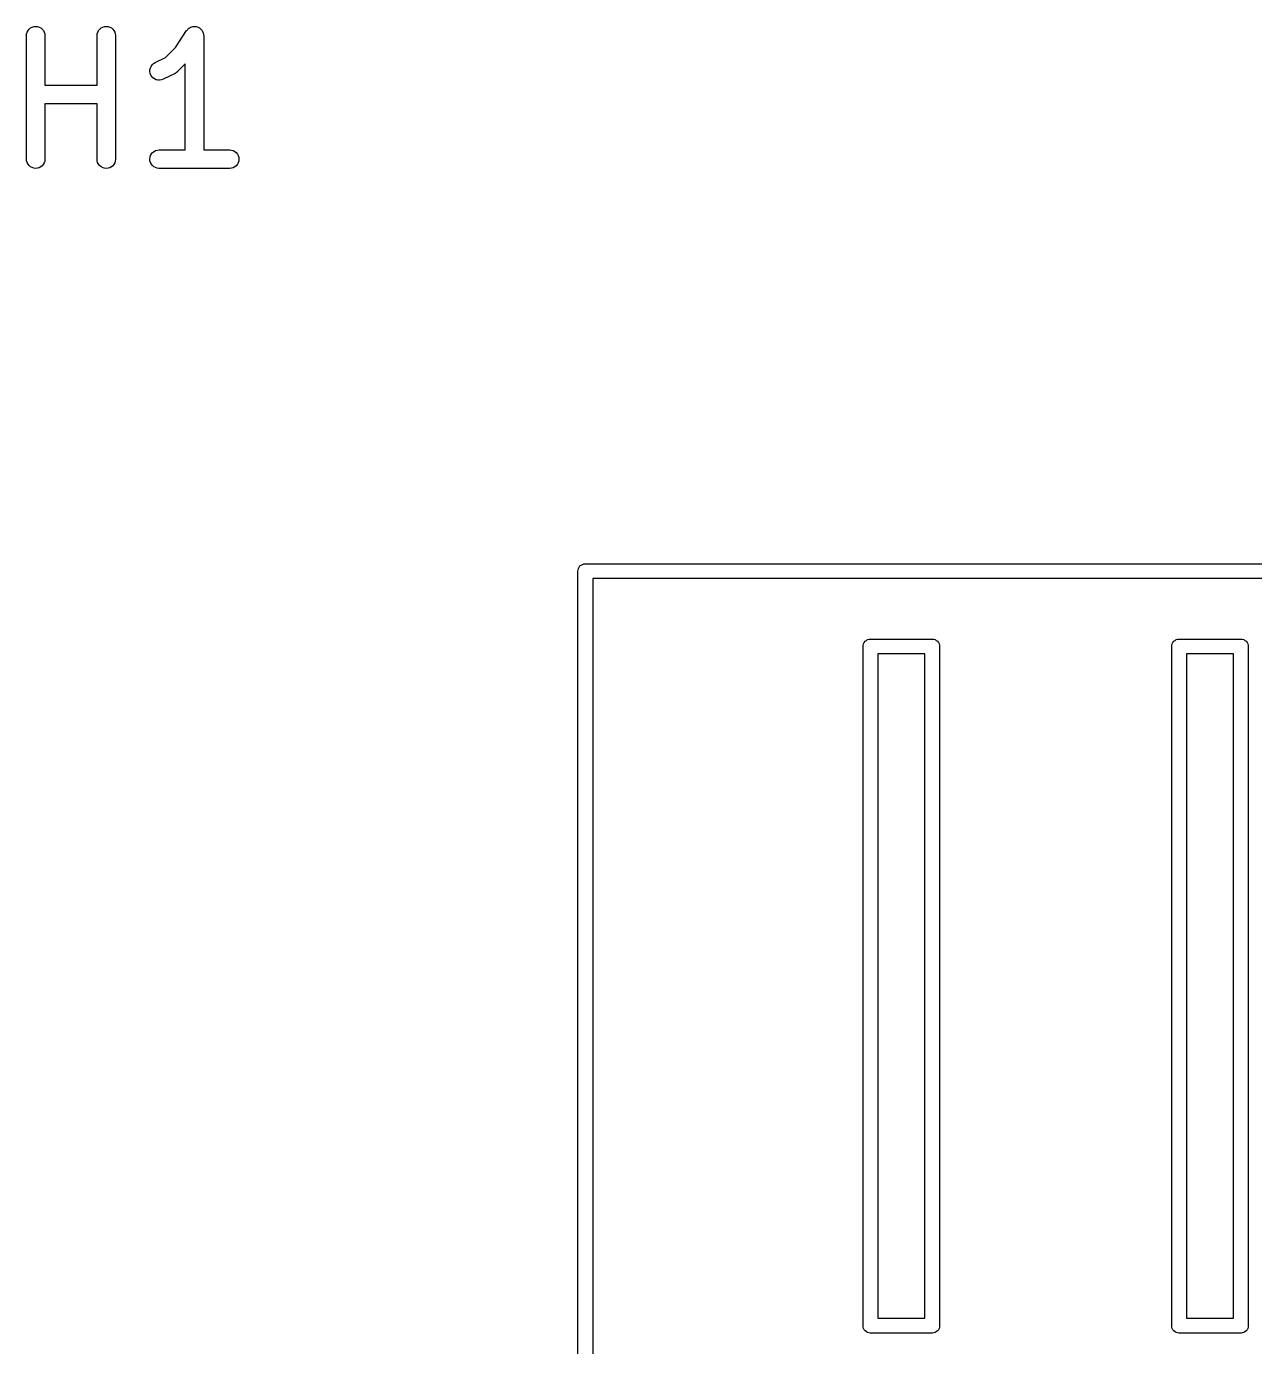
# Model space of a CAD drawing. Extents: x 99.8 to 129.4, y -164.5 to -95.4.
# Drawn here: x 104.16 to 114.11, y -106.07 to -95.38 of the extents above; entities that cross this region are included whole.
import ezdxf

# ---------------------------------------------------------------- set-up
doc = ezdxf.new("R2010")
doc.units = 0
doc.layers.add('BLACK', color=7, linetype='CONTINUOUS')

msp = doc.modelspace()

# ---------------------------------------------------------------- linework, layer by layer
at = {"layer": 'BLACK', "linetype": 'CONTINUOUS'}
for p, q in [((104.224, -95.3787), (104.239, -95.3774)), ((104.239, -95.3774), (104.253, -95.3789)), ((104.795, -95.3787), (104.81, -95.3774)), ((104.81, -95.3774), (104.825, -95.3789)), ((105.517, -95.378), (105.524, -95.3774)), ((105.524, -95.3774), (105.524, -95.3774)), ((105.524, -95.3774), (105.532, -95.3782)), ((105.524, -95.3774), (105.524, -95.3774)), ((104.163, -95.4513), (104.165, -95.4368)), ((104.163, -95.4524), (104.163, -95.4513)), ((104.163, -96.4524), (104.163, -95.4524)), ((104.165, -95.4368), (104.169, -95.4228)), ((104.169, -95.4228), (104.176, -95.41)), ((104.176, -95.41), (104.186, -95.3988)), ((104.186, -95.3988), (104.197, -95.3896)), ((104.197, -95.3896), (104.21, -95.3828)), ((104.21, -95.3828), (104.224, -95.3787)), ((104.253, -95.3789), (104.267, -95.3832)), ((104.267, -95.3832), (104.28, -95.3902)), ((104.28, -95.3902), (104.291, -95.3995)), ((104.291, -95.3995), (104.301, -95.4109)), ((104.301, -95.4109), (104.307, -95.4238)), ((104.307, -95.4238), (104.312, -95.4378)), ((104.312, -95.4378), (104.313, -95.4524)), ((104.313, -95.4524), (104.313, -95.8536)), ((104.735, -95.4513), (104.736, -95.4368)), ((104.735, -95.4524), (104.735, -95.4513)), ((104.735, -95.8536), (104.735, -95.4524)), ((104.736, -95.4368), (104.741, -95.4228)), ((104.741, -95.4228), (104.748, -95.41)), ((104.748, -95.41), (104.757, -95.3988)), ((104.757, -95.3988), (104.768, -95.3896)), ((104.768, -95.3896), (104.781, -95.3828)), ((104.781, -95.3828), (104.795, -95.3787)), ((104.825, -95.3789), (104.839, -95.3832)), ((104.839, -95.3832), (104.851, -95.3902)), ((104.851, -95.3902), (104.863, -95.3995)), ((104.863, -95.3995), (104.872, -95.4109)), ((104.872, -95.4109), (104.879, -95.4238)), ((104.879, -95.4238), (104.883, -95.4378)), ((104.883, -95.4378), (104.885, -95.4524)), ((104.885, -95.4524), (104.885, -96.4524)), ((105.37, -95.5475), (105.461, -95.4108)), ((105.461, -95.4108), (105.462, -95.41)), ((105.462, -95.4099), (105.467, -95.4043)), ((105.462, -95.41), (105.462, -95.4099)), ((105.462, -95.41), (105.462, -95.41)), ((105.462, -95.41), (105.462, -95.41)), ((105.467, -95.4043), (105.471, -95.3988)), ((105.471, -95.3987), (105.477, -95.394)), ((105.471, -95.3988), (105.471, -95.3987)), ((105.471, -95.3988), (105.471, -95.3988)), ((105.477, -95.394), (105.483, -95.3896)), ((105.483, -95.3896), (105.49, -95.386)), ((105.483, -95.3896), (105.483, -95.3896)), ((105.483, -95.3896), (105.483, -95.3896)), ((105.49, -95.386), (105.496, -95.3828)), ((105.496, -95.3828), (105.503, -95.3807)), ((105.496, -95.3828), (105.496, -95.3828)), ((105.496, -95.3828), (105.496, -95.3828)), ((105.503, -95.3807), (105.51, -95.3787)), ((105.51, -95.3787), (105.517, -95.378)), ((105.51, -95.3787), (105.51, -95.3787)), ((105.51, -95.3787), (105.51, -95.3787)), ((105.532, -95.3782), (105.539, -95.3789)), ((105.539, -95.3789), (105.539, -95.3789)), ((105.539, -95.3789), (105.539, -95.3789)), ((105.539, -95.3789), (105.546, -95.3812)), ((105.546, -95.3812), (105.553, -95.3832)), ((105.553, -95.3832), (105.553, -95.3833)), ((105.553, -95.3833), (105.553, -95.3833)), ((105.553, -95.3833), (105.56, -95.3868)), ((105.56, -95.3868), (105.566, -95.3902)), ((105.566, -95.3902), (105.566, -95.3902)), ((105.566, -95.3902), (105.566, -95.3903)), ((105.566, -95.3903), (105.571, -95.3949)), ((105.571, -95.3949), (105.577, -95.3995)), ((105.577, -95.3995), (105.577, -95.3996)), ((105.577, -95.3996), (105.577, -95.3996)), ((105.577, -95.3996), (105.582, -95.4056)), ((105.582, -95.4056), (105.586, -95.4109)), ((105.586, -95.4109), (105.586, -95.4109)), ((105.586, -95.4109), (105.586, -95.411)), ((105.586, -95.411), (105.59, -95.4179)), ((105.59, -95.4179), (105.593, -95.4238)), ((105.593, -95.4238), (105.593, -95.4239)), ((105.593, -95.4239), (105.593, -95.4239)), ((105.593, -95.4239), (105.595, -95.431)), ((105.595, -95.431), (105.597, -95.4378)), ((105.597, -95.4378), (105.597, -95.4379)), ((105.597, -95.4379), (105.597, -95.4379)), ((105.597, -95.4379), (105.598, -95.4453)), ((105.598, -95.4453), (105.599, -95.4524)), ((105.599, -95.4524), (105.599, -96.3774)), ((105.289, -95.6288), (105.37, -95.5475)), ((105.173, -95.7008), (105.182, -95.6889)), ((105.182, -95.6889), (105.192, -95.6788)), ((105.192, -95.6788), (105.205, -95.671)), ((105.205, -95.671), (105.289, -95.6288)), ((105.449, -95.6811), (105.386, -95.7435)), ((105.449, -96.3774), (105.449, -95.6811)), ((105.163, -95.743), (105.164, -95.7284)), ((105.166, -95.7575), (105.163, -95.743)), ((105.164, -95.7284), (105.167, -95.7141)), ((105.171, -95.7712), (105.166, -95.7575)), ((105.167, -95.7141), (105.173, -95.7008)), ((105.178, -95.7836), (105.171, -95.7712)), ((105.188, -95.7943), (105.178, -95.7836)), ((105.2, -95.8029), (105.188, -95.7943)), ((105.214, -95.809), (105.2, -95.8029)), ((105.271, -95.8056), (105.257, -95.8107)), ((105.272, -95.8052), (105.271, -95.8056)), ((105.367, -95.7576), (105.272, -95.8052)), ((105.37, -95.7553), (105.367, -95.7576)), ((105.374, -95.7534), (105.37, -95.7553)), ((105.377, -95.7514), (105.374, -95.7534)), ((105.379, -95.7498), (105.377, -95.7514)), ((105.382, -95.7469), (105.379, -95.7498)), ((105.386, -95.7442), (105.382, -95.7469)), ((105.386, -95.7435), (105.386, -95.7442)), ((104.313, -95.8536), (104.735, -95.8536)), ((105.228, -95.8124), (105.214, -95.809)), ((105.242, -95.813), (105.228, -95.8124)), ((105.257, -95.8107), (105.242, -95.813)), ((104.735, -96.0036), (104.313, -96.0036)), ((104.313, -96.0036), (104.313, -96.4524)), ((104.735, -96.4524), (104.735, -96.0036)), ((105.163, -96.4519), (105.165, -96.4373)), ((105.165, -96.4373), (105.169, -96.4233)), ((105.169, -96.4233), (105.176, -96.4104)), ((105.176, -96.4104), (105.185, -96.3992)), ((105.185, -96.3992), (105.197, -96.3899)), ((105.197, -96.3899), (105.21, -96.383)), ((105.21, -96.383), (105.224, -96.3788)), ((105.224, -96.3788), (105.238, -96.3774)), ((105.238, -96.3774), (105.449, -96.3774)), ((105.599, -96.3774), (105.81, -96.3774)), ((105.81, -96.3774), (105.811, -96.3774)), ((105.811, -96.3774), (105.825, -96.379)), ((105.825, -96.379), (105.839, -96.3834)), ((105.839, -96.3834), (105.852, -96.3905)), ((105.852, -96.3905), (105.863, -96.3999)), ((105.863, -96.3999), (105.872, -96.4113)), ((105.872, -96.4113), (105.879, -96.4243)), ((105.879, -96.4243), (105.883, -96.4383)), ((105.883, -96.4383), (105.885, -96.4529)), ((104.165, -96.4669), (104.163, -96.4524)), ((104.169, -96.481), (104.165, -96.4669)), ((104.176, -96.4939), (104.169, -96.481)), ((104.185, -96.5052), (104.176, -96.4939)), ((104.196, -96.5146), (104.185, -96.5052)), ((104.209, -96.5215), (104.196, -96.5146)), ((104.223, -96.5258), (104.209, -96.5215)), ((104.238, -96.5274), (104.223, -96.5258)), ((104.252, -96.5261), (104.238, -96.5274)), ((104.266, -96.5219), (104.252, -96.5261)), ((104.279, -96.5151), (104.266, -96.5219)), ((104.291, -96.506), (104.279, -96.5151)), ((104.3, -96.4948), (104.291, -96.506)), ((104.307, -96.4819), (104.3, -96.4948)), ((104.311, -96.468), (104.307, -96.4819)), ((104.313, -96.4534), (104.311, -96.468)), ((104.313, -96.4524), (104.313, -96.4534)), ((104.736, -96.4669), (104.735, -96.4524)), ((104.74, -96.481), (104.736, -96.4669)), ((104.747, -96.4939), (104.74, -96.481)), ((104.756, -96.5052), (104.747, -96.4939)), ((104.768, -96.5146), (104.756, -96.5052)), ((104.78, -96.5215), (104.768, -96.5146)), ((104.794, -96.5258), (104.78, -96.5215)), ((104.809, -96.5274), (104.794, -96.5258)), ((104.824, -96.5261), (104.809, -96.5274)), ((104.838, -96.5219), (104.824, -96.5261)), ((104.851, -96.5151), (104.838, -96.5219)), ((104.862, -96.506), (104.851, -96.5151)), ((104.871, -96.4948), (104.862, -96.506)), ((104.878, -96.4819), (104.871, -96.4948)), ((104.883, -96.468), (104.878, -96.4819)), ((104.885, -96.4534), (104.883, -96.468)), ((104.885, -96.4524), (104.885, -96.4534)), ((105.164, -96.4664), (105.163, -96.4519)), ((105.169, -96.4805), (105.164, -96.4664)), ((105.175, -96.4934), (105.169, -96.4805)), ((105.185, -96.5049), (105.175, -96.4934)), ((105.196, -96.5143), (105.185, -96.5049)), ((105.209, -96.5213), (105.196, -96.5143)), ((105.223, -96.5257), (105.209, -96.5213)), ((105.237, -96.5274), (105.223, -96.5257)), ((105.238, -96.5274), (105.237, -96.5274)), ((105.81, -96.5274), (105.238, -96.5274)), ((105.824, -96.526), (105.81, -96.5274)), ((105.838, -96.5217), (105.824, -96.526)), ((105.851, -96.5148), (105.838, -96.5217)), ((105.862, -96.5056), (105.851, -96.5148)), ((105.872, -96.4943), (105.862, -96.5056)), ((105.879, -96.4814), (105.872, -96.4943)), ((105.883, -96.4675), (105.879, -96.4814)), ((105.885, -96.4529), (105.883, -96.4675)), ((108.634, -99.7669), (108.64, -99.7565)), ((108.64, -99.7565), (108.647, -99.7474)), ((108.647, -99.7474), (108.657, -99.7399)), ((108.657, -99.7399), (108.667, -99.7343)), ((108.667, -99.7343), (108.678, -99.7309)), ((108.678, -99.7309), (108.687, -99.73)), ((108.687, -99.73), (108.69, -99.7297)), ((108.69, -99.7297), (108.693, -99.73)), ((108.693, -99.73), (121.307, -99.73)), ((108.63, -99.79), (108.631, -99.7782)), ((108.63, -99.7929), (108.63, -99.79)), ((108.63, -111.507), (108.63, -99.7929)), ((108.631, -99.7782), (108.634, -99.7669)), ((121.25, -99.85), (108.75, -99.85)), ((108.75, -99.85), (108.75, -111.45)), ((110.94, -100.4), (110.941, -100.388)), ((110.94, -100.403), (110.94, -100.4)), ((110.94, -105.897), (110.94, -100.403)), ((110.941, -100.388), (110.944, -100.377)), ((110.944, -100.377), (110.95, -100.367)), ((110.95, -100.367), (110.957, -100.357)), ((110.957, -100.357), (110.967, -100.35)), ((110.967, -100.35), (110.977, -100.344)), ((110.977, -100.344), (110.988, -100.341)), ((110.988, -100.341), (110.997, -100.34)), ((110.997, -100.34), (111, -100.34)), ((111, -100.34), (111.003, -100.34)), ((111.003, -100.34), (111.497, -100.34)), ((111.497, -100.34), (111.5, -100.34)), ((111.5, -100.34), (111.503, -100.34)), ((111.503, -100.34), (111.512, -100.341)), ((111.512, -100.341), (111.523, -100.344)), ((111.523, -100.344), (111.533, -100.35)), ((111.533, -100.35), (111.543, -100.357)), ((111.543, -100.357), (111.55, -100.367)), ((111.55, -100.367), (111.556, -100.377)), ((111.556, -100.377), (111.559, -100.388)), ((111.559, -100.388), (111.56, -100.4)), ((111.56, -100.4), (111.56, -100.403)), ((111.56, -100.403), (111.56, -105.897)), ((113.44, -100.4), (113.441, -100.388)), ((113.44, -100.403), (113.44, -100.4)), ((113.44, -105.897), (113.44, -100.403)), ((113.441, -100.388), (113.444, -100.377)), ((113.444, -100.377), (113.45, -100.367)), ((113.45, -100.367), (113.457, -100.357)), ((113.457, -100.357), (113.467, -100.35)), ((113.467, -100.35), (113.477, -100.344)), ((113.477, -100.344), (113.488, -100.341)), ((113.488, -100.341), (113.497, -100.34)), ((113.497, -100.34), (113.5, -100.34)), ((113.5, -100.34), (113.503, -100.34)), ((113.503, -100.34), (113.997, -100.34)), ((113.997, -100.34), (114, -100.34)), ((114, -100.34), (114.003, -100.34)), ((114.003, -100.34), (114.012, -100.341)), ((114.012, -100.341), (114.023, -100.344)), ((114.023, -100.344), (114.033, -100.35)), ((114.033, -100.35), (114.043, -100.357)), ((114.043, -100.357), (114.05, -100.367)), ((114.05, -100.367), (114.056, -100.377)), ((114.056, -100.377), (114.059, -100.388)), ((114.059, -100.388), (114.06, -100.4)), ((114.06, -100.4), (114.06, -100.403)), ((114.06, -100.403), (114.06, -105.897)), ((111.06, -100.46), (111.06, -105.84)), ((111.44, -100.46), (111.06, -100.46)), ((111.44, -105.84), (111.44, -100.46)), ((113.56, -100.46), (113.56, -105.84)), ((113.94, -100.46), (113.56, -100.46)), ((113.94, -105.84), (113.94, -100.46)), ((111.06, -105.84), (111.44, -105.84)), ((113.56, -105.84), (113.94, -105.84)), ((110.94, -105.9), (110.94, -105.897)), ((110.941, -105.912), (110.94, -105.9)), ((110.944, -105.923), (110.941, -105.912)), ((110.95, -105.933), (110.944, -105.923)), ((110.957, -105.943), (110.95, -105.933)), ((110.967, -105.95), (110.957, -105.943)), ((110.977, -105.956), (110.967, -105.95)), ((110.988, -105.959), (110.977, -105.956)), ((110.997, -105.96), (110.988, -105.959)), ((111, -105.96), (110.997, -105.96)), ((110.997, -105.96), (110.997, -105.96)), ((111.003, -105.96), (111, -105.96)), ((111.497, -105.96), (111.003, -105.96)), ((111.5, -105.96), (111.497, -105.96)), ((111.503, -105.96), (111.5, -105.96)), ((111.512, -105.959), (111.503, -105.96)), ((111.503, -105.96), (111.503, -105.96)), ((111.523, -105.956), (111.512, -105.959)), ((111.533, -105.95), (111.523, -105.956)), ((111.543, -105.943), (111.533, -105.95)), ((111.55, -105.933), (111.543, -105.943)), ((111.556, -105.923), (111.55, -105.933)), ((111.559, -105.912), (111.556, -105.923)), ((111.56, -105.9), (111.559, -105.912)), ((111.56, -105.897), (111.56, -105.9)), ((113.44, -105.9), (113.44, -105.897)), ((113.441, -105.912), (113.44, -105.9)), ((113.444, -105.923), (113.441, -105.912)), ((113.45, -105.933), (113.444, -105.923)), ((113.457, -105.943), (113.45, -105.933)), ((113.467, -105.95), (113.457, -105.943)), ((113.477, -105.956), (113.467, -105.95)), ((113.488, -105.959), (113.477, -105.956)), ((113.497, -105.96), (113.488, -105.959)), ((113.5, -105.96), (113.497, -105.96)), ((113.497, -105.96), (113.497, -105.96)), ((113.503, -105.96), (113.5, -105.96)), ((113.997, -105.96), (113.503, -105.96)), ((114, -105.96), (113.997, -105.96)), ((114.003, -105.96), (114, -105.96)), ((114.012, -105.959), (114.003, -105.96)), ((114.003, -105.96), (114.003, -105.96)), ((114.023, -105.956), (114.012, -105.959)), ((114.033, -105.95), (114.023, -105.956)), ((114.043, -105.943), (114.033, -105.95)), ((114.05, -105.933), (114.043, -105.943)), ((114.056, -105.923), (114.05, -105.933)), ((114.059, -105.912), (114.056, -105.923)), ((114.06, -105.9), (114.059, -105.912)), ((114.06, -105.897), (114.06, -105.9))]:
    msp.add_line(p, q, dxfattribs=at)

doc.saveas('drawing.dxf')
